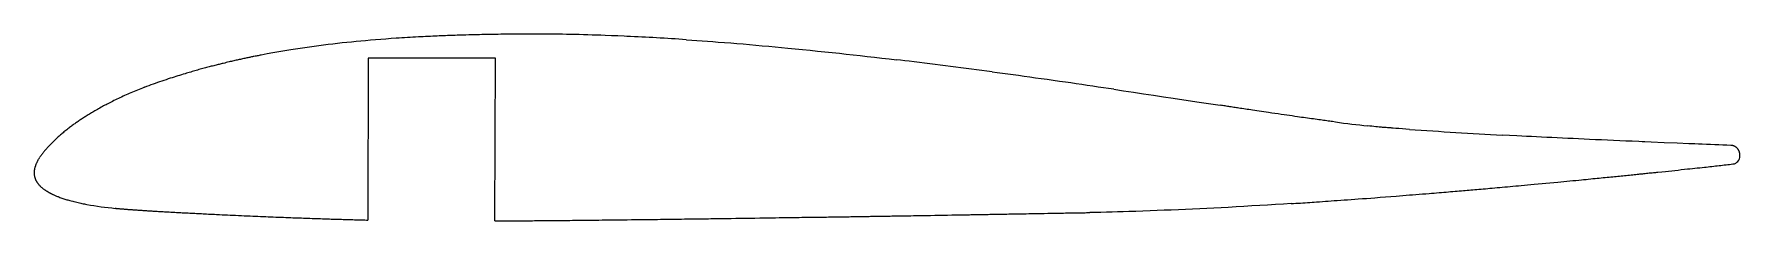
# Model space of a CAD drawing. Header units: millimetres. Extents: x 111 to 319, y 155 to 178.
import ezdxf

# ---------------------------------------------------------------- set-up
doc = ezdxf.new("R2010")
doc.units = ezdxf.units.MM
doc.layers.add('Geometries', color=7, linetype='Continuous', true_color=0xffffff)

msp = doc.modelspace()

# ---------------------------------------------------------------- linework, layer by layer
at = {"layer": 'Geometries', "linetype": 'Continuous', "lineweight": 13}
for p, q in [((183.24, 177.64), (182.92, 177.66)), ((151.65, 174.96), (151.59, 155.19)), ((167.18, 174.96), (151.65, 174.96)), ((167.12, 155.08), (167.18, 174.96)), ((242.68, 171.17), (240.8, 171.45)), ((269.78, 167.17), (269.42, 167.22)), ((275.13, 166.56), (275.12, 166.56)), ((275.4, 166.53), (275.13, 166.56)), ((278.8, 166.27), (277.49, 166.36)), ((291.92, 165.48), (290.13, 165.57))]:
    msp.add_line(p, q, dxfattribs=at)
at = {"layer": 'Geometries', "linetype": 'Continuous', "lineweight": 13, "flags": 128}
for points in [[(155.08, 177.4), (154.44, 177.36), (153.8, 177.31), (153.18, 177.27), (152.55, 177.22), (151.93, 177.16), (151.32, 177.11)], [(180.6, 177.75), (180.06, 177.77), (179.53, 177.79), (179, 177.8), (178.46, 177.82), (177.93, 177.83), (177.4, 177.85), (176.86, 177.86), (176.37, 177.87), (175.88, 177.88), (175.39, 177.89), (174.89, 177.9), (174.4, 177.9), (173.91, 177.91), (173.48, 177.91), (173.05, 177.91), (172.63, 177.92), (172.2, 177.92), (171.77, 177.92), (171.34, 177.92), (170.9, 177.92), (170.51, 177.91), (170.11, 177.91), (169.71, 177.91), (169.31, 177.91), (168.91, 177.9), (168.5, 177.9), (168.17, 177.89), (167.83, 177.89), (167.5, 177.88), (167.16, 177.88), (166.82, 177.87), (166.48, 177.87), (166.14, 177.86), (165.83, 177.86), (165.53, 177.85), (165.22, 177.84), (164.91, 177.84), (164.61, 177.83), (164.3, 177.82), (163.94, 177.81), (163.58, 177.8), (163.22, 177.79), (162.86, 177.78), (162.5, 177.77), (162.27, 177.76), (162.03, 177.75), (161.8, 177.74), (161.56, 177.74), (161.33, 177.73), (161.09, 177.72), (160.83, 177.71), (160.57, 177.7), (160.31, 177.69), (160.05, 177.68), (159.78, 177.66), (159.52, 177.65), (159.25, 177.64), (158.96, 177.63), (158.66, 177.61), (158.37, 177.6), (158.07, 177.58), (157.77, 177.57), (157.44, 177.55), (157.1, 177.53), (156.77, 177.51), (156.43, 177.49), (156.1, 177.47), (155.76, 177.45), (155.42, 177.43), (155.08, 177.4)], [(182.92, 177.66), (182.14, 177.69), (181.36, 177.72), (180.6, 177.75)], [(190.5, 177.23), (191.15, 177.19), (191.79, 177.15), (192.44, 177.1), (193.09, 177.05), (193.74, 177), (194.38, 176.95), (195.15, 176.89), (195.91, 176.83), (196.67, 176.77), (197.44, 176.71), (198.21, 176.64), (198.99, 176.57), (199.77, 176.5), (200.55, 176.43), (201.33, 176.36), (202.1, 176.29), (202.88, 176.21), (203.79, 176.13), (204.7, 176.04), (205.6, 175.94), (206.51, 175.85), (207.42, 175.76), (208.32, 175.66), (209.18, 175.57), (210.03, 175.48), (210.88, 175.38), (211.74, 175.29), (212.59, 175.19), (213.48, 175.09), (214.36, 174.99), (215.25, 174.88), (216.14, 174.78)], [(138.58, 175.35), (138.46, 175.33), (138.33, 175.31), (138.21, 175.28), (138.08, 175.26), (137.96, 175.23), (137.83, 175.21), (137.7, 175.18), (137.6, 175.16), (137.5, 175.14), (137.39, 175.12), (137.29, 175.09), (137.18, 175.07), (137.07, 175.05), (136.96, 175.03), (136.83, 175), (136.7, 174.97), (136.57, 174.94), (136.44, 174.92), (136.31, 174.89), (136.17, 174.86), (136.04, 174.83), (135.91, 174.8), (135.78, 174.77), (135.65, 174.74), (135.52, 174.71), (135.37, 174.68), (135.23, 174.65), (135.09, 174.61), (134.94, 174.58), (134.79, 174.55), (134.65, 174.51), (134.47, 174.47), (134.3, 174.43), (134.12, 174.38), (133.94, 174.34), (133.82, 174.31), (133.7, 174.28), (133.58, 174.25), (133.46, 174.22), (133.34, 174.19), (133.22, 174.16), (133.07, 174.13), (132.93, 174.09), (132.78, 174.05), (132.63, 174.01), (132.49, 173.98), (132.35, 173.94), (132.21, 173.9), (132.07, 173.86), (131.92, 173.83), (131.78, 173.79), (131.63, 173.75), (131.47, 173.7), (131.31, 173.66), (131.14, 173.61), (130.98, 173.57), (130.81, 173.52), (130.65, 173.47), (130.48, 173.43), (130.31, 173.38), (130.14, 173.33), (129.97, 173.28), (129.8, 173.23), (129.63, 173.18), (129.46, 173.13), (129.29, 173.08), (129.07, 173.01), (128.84, 172.94), (128.62, 172.87), (128.39, 172.8), (128.17, 172.73), (127.94, 172.66), (127.71, 172.59), (127.46, 172.51), (127.21, 172.43), (126.96, 172.34), (126.7, 172.26), (126.45, 172.18)], [(142.18, 175.99), (141.45, 175.87), (140.73, 175.75), (140.01, 175.62), (139.29, 175.49), (138.58, 175.35)], [(217.69, 174.59), (217.17, 174.65), (216.66, 174.71), (216.14, 174.78)], [(233.81, 172.46), (233.12, 172.55), (232.43, 172.65), (231.75, 172.75), (231.07, 172.84), (230.4, 172.93), (229.75, 173.02), (229.1, 173.11), (228.46, 173.2), (227.83, 173.28)], [(124.31, 171.41), (124.1, 171.32), (123.89, 171.24), (123.68, 171.16), (123.47, 171.07), (123.27, 170.99), (123.07, 170.91), (122.87, 170.82), (122.67, 170.74), (122.47, 170.65), (122.28, 170.57), (122.09, 170.48), (121.9, 170.4), (121.71, 170.31), (121.52, 170.22), (121.33, 170.14), (121.14, 170.05), (120.96, 169.96), (120.77, 169.87), (120.59, 169.78), (120.41, 169.69), (120.25, 169.61), (120.09, 169.53), (119.94, 169.45), (119.79, 169.37), (119.63, 169.29), (119.48, 169.21), (119.33, 169.13), (119.19, 169.05), (119.03, 168.97), (118.88, 168.88), (118.73, 168.8), (118.58, 168.71), (118.43, 168.63), (118.28, 168.54), (118.15, 168.46), (118.01, 168.38), (117.87, 168.3), (117.74, 168.22), (117.61, 168.14), (117.47, 168.06), (117.34, 167.98), (117.22, 167.9), (117.1, 167.82), (116.99, 167.75), (116.88, 167.68), (116.76, 167.6), (116.65, 167.53), (116.55, 167.46), (116.44, 167.39), (116.33, 167.32), (116.23, 167.24), (116.12, 167.17), (116.02, 167.1), (115.92, 167.03), (115.82, 166.96), (115.72, 166.89), (115.61, 166.81), (115.51, 166.73), (115.4, 166.65), (115.3, 166.58), (115.19, 166.5), (115.08, 166.41), (114.96, 166.32), (114.84, 166.23), (114.73, 166.14), (114.61, 166.04), (114.5, 165.95), (114.39, 165.86), (114.29, 165.78), (114.19, 165.69), (114.09, 165.6), (113.99, 165.52), (113.89, 165.43), (113.79, 165.35), (113.7, 165.26), (113.61, 165.18), (113.51, 165.09), (113.42, 165.01), (113.33, 164.92), (113.24, 164.84), (113.16, 164.76), (113.08, 164.68), (113, 164.6), (112.92, 164.52), (112.85, 164.44), (112.77, 164.36), (112.69, 164.27), (112.61, 164.19), (112.53, 164.11), (112.46, 164.02), (112.39, 163.94), (112.32, 163.86), (112.25, 163.78), (112.19, 163.71), (112.12, 163.63), (112.06, 163.55), (112, 163.47), (111.94, 163.4), (111.88, 163.32), (111.82, 163.24), (111.77, 163.17), (111.71, 163.09), (111.66, 163.02), (111.61, 162.94), (111.56, 162.87)], [(240.8, 171.45), (240.12, 171.55), (239.45, 171.65), (238.78, 171.74), (238.12, 171.84), (237.46, 171.94), (236.81, 172.03), (236.05, 172.14), (235.29, 172.25), (234.55, 172.35), (233.81, 172.46)], [(242.68, 171.17), (243.89, 170.99), (245.11, 170.81), (246.32, 170.63), (247.53, 170.45), (248.75, 170.26), (249.96, 170.08), (252.83, 169.65), (255.69, 169.21)], [(269.42, 167.22), (269.24, 167.24), (269.06, 167.27), (268.88, 167.29), (268.69, 167.32), (268.51, 167.34), (268.32, 167.37), (268.13, 167.39), (267.93, 167.42), (267.72, 167.45), (267.51, 167.48), (267.29, 167.51), (267.08, 167.54), (266.84, 167.57), (266.6, 167.6), (266.36, 167.64), (266.12, 167.67), (265.87, 167.71), (265.63, 167.74), (265.38, 167.78), (265.14, 167.81), (264.81, 167.86), (264.48, 167.91), (264.15, 167.95), (263.81, 168), (263.48, 168.05), (263.15, 168.1), (262.76, 168.16), (262.37, 168.21), (261.98, 168.27), (261.59, 168.33), (261.3, 168.37), (261.02, 168.41), (260.74, 168.46), (260.46, 168.5), (260.18, 168.54), (259.91, 168.58), (259.63, 168.62), (259.42, 168.65), (259.2, 168.69), (258.99, 168.72), (258.78, 168.75), (258.56, 168.78), (258.35, 168.81), (258.15, 168.84), (257.98, 168.87), (257.82, 168.89), (257.66, 168.92), (257.5, 168.94), (257.34, 168.96), (257.19, 168.99), (257.04, 169.01), (256.88, 169.03), (256.73, 169.06), (256.58, 169.08), (256.43, 169.1), (256.28, 169.13), (256.13, 169.15), (255.98, 169.17), (255.83, 169.19), (255.69, 169.21)], [(275.12, 166.56), (274.91, 166.58), (274.68, 166.6), (274.45, 166.62), (274.21, 166.65), (273.97, 166.67), (273.72, 166.7)], [(277.49, 166.36), (277.15, 166.39), (276.82, 166.42), (276.74, 166.42), (276.65, 166.43), (276.55, 166.44), (276.45, 166.45), (276.36, 166.45), (276.26, 166.46), (276.1, 166.47), (275.94, 166.49), (275.8, 166.5), (275.66, 166.51), (275.52, 166.52), (275.4, 166.53)], [(318.03, 164.32), (317.56, 164.34), (317.07, 164.36), (316.58, 164.37), (316.09, 164.39), (315.58, 164.41), (315.07, 164.43), (314.56, 164.45), (314.11, 164.47), (313.65, 164.49), (313.55, 164.49), (313.44, 164.5), (313.34, 164.5), (313.24, 164.51), (313.13, 164.51), (313.03, 164.52), (312.92, 164.52), (311.51, 164.58), (309.92, 164.64), (308.33, 164.71), (307.55, 164.74), (307.36, 164.75), (307.28, 164.76), (307.26, 164.76), (307.24, 164.76), (307.23, 164.76), (307.2, 164.76), (306.81, 164.78), (306.01, 164.81), (305.22, 164.84), (304.47, 164.88), (303.72, 164.91), (302.98, 164.94), (302.24, 164.98), (301.51, 165.01), (300.79, 165.04), (300.12, 165.08), (299.45, 165.11), (298.79, 165.14), (298.13, 165.17), (297.48, 165.2), (296.83, 165.23), (296.19, 165.26), (295.56, 165.29), (294.93, 165.33), (294.31, 165.36), (293.7, 165.39), (293.1, 165.42), (292.51, 165.45), (291.92, 165.48)], [(111.31, 162.46), (111.36, 162.54), (111.4, 162.62), (111.45, 162.71), (111.5, 162.79), (111.56, 162.87)], [(319.15, 163), (319.15, 163.01), (319.15, 163.02), (319.15, 163.04), (319.15, 163.05), (319.15, 163.06), (319.15, 163.07), (319.15, 163.08), (319.15, 163.1), (319.15, 163.11), (319.15, 163.13), (319.14, 163.14), (319.14, 163.16), (319.14, 163.18), (319.14, 163.19), (319.14, 163.21), (319.14, 163.23), (319.14, 163.25), (319.14, 163.28), (319.14, 163.3), (319.13, 163.32), (319.13, 163.34), (319.13, 163.37), (319.12, 163.39), (319.12, 163.41), (319.11, 163.44), (319.1, 163.46), (319.1, 163.49), (319.09, 163.52), (319.07, 163.56), (319.06, 163.59), (319.05, 163.62), (319.04, 163.65), (319.02, 163.68), (319.01, 163.7), (318.99, 163.73), (318.98, 163.76), (318.96, 163.79), (318.94, 163.81), (318.92, 163.84), (318.9, 163.87), (318.88, 163.9), (318.86, 163.92), (318.84, 163.95), (318.81, 163.98), (318.78, 164), (318.76, 164.03), (318.72, 164.05), (318.69, 164.08), (318.66, 164.1), (318.63, 164.13), (318.59, 164.15), (318.56, 164.17), (318.52, 164.19), (318.48, 164.21), (318.45, 164.22), (318.41, 164.24), (318.37, 164.25), (318.34, 164.26), (318.31, 164.27), (318.27, 164.28), (318.24, 164.29), (318.2, 164.3), (318.17, 164.3), (318.14, 164.31), (318.1, 164.31), (318.07, 164.32), (318.03, 164.32)], [(110.93, 161.56), (110.91, 161.5), (110.9, 161.45), (110.89, 161.39), (110.88, 161.33), (110.87, 161.27), (110.86, 161.21), (110.86, 161.15), (110.85, 161.1), (110.85, 161.04), (110.85, 160.99), (110.85, 160.93), (110.85, 160.88), (110.86, 160.82), (110.86, 160.77), (110.87, 160.72), (110.87, 160.66), (110.88, 160.61), (110.89, 160.56), (110.9, 160.51), (110.91, 160.46), (110.92, 160.42), (110.93, 160.38), (110.95, 160.34), (110.96, 160.3), (110.98, 160.26), (110.99, 160.23), (111.01, 160.19), (111.02, 160.15), (111.04, 160.11), (111.06, 160.07), (111.08, 160.03), (111.1, 160), (111.11, 159.96), (111.13, 159.93), (111.15, 159.9), (111.17, 159.86), (111.19, 159.83), (111.22, 159.79), (111.24, 159.76), (111.27, 159.72), (111.29, 159.69), (111.32, 159.65), (111.35, 159.61), (111.38, 159.58), (111.41, 159.54), (111.44, 159.51), (111.47, 159.47), (111.5, 159.44), (111.54, 159.39), (111.59, 159.35), (111.63, 159.3), (111.68, 159.26), (111.72, 159.22), (111.79, 159.17), (111.85, 159.11), (111.91, 159.06), (111.97, 159.02), (112.02, 158.97), (112.08, 158.93), (112.14, 158.89), (112.19, 158.85), (112.25, 158.82), (112.3, 158.78), (112.34, 158.75), (112.39, 158.72), (112.44, 158.7), (112.48, 158.67), (112.53, 158.64), (112.57, 158.62), (112.61, 158.59), (112.65, 158.57), (112.69, 158.55), (112.72, 158.53), (112.76, 158.51), (112.8, 158.49), (112.84, 158.47), (112.89, 158.44), (112.93, 158.42), (112.98, 158.4), (113.02, 158.38), (113.07, 158.35), (113.12, 158.33), (113.16, 158.31), (113.25, 158.27), (113.33, 158.23), (113.42, 158.19), (113.51, 158.15), (113.6, 158.12), (113.69, 158.08), (113.78, 158.05), (113.87, 158.01), (113.99, 157.96), (114.11, 157.92), (114.24, 157.88), (114.36, 157.83), (114.49, 157.79), (114.62, 157.75), (114.74, 157.71), (114.86, 157.67), (114.98, 157.64), (115.1, 157.6), (115.23, 157.57), (115.39, 157.52), (115.56, 157.48), (115.72, 157.44), (115.89, 157.4), (116.06, 157.36), (116.22, 157.32), (116.39, 157.28), (116.54, 157.25), (116.69, 157.21), (116.84, 157.18), (116.99, 157.15), (117.14, 157.13), (117.29, 157.1)], [(111.31, 162.46), (111.28, 162.4), (111.24, 162.34), (111.21, 162.28), (111.18, 162.22), (111.15, 162.15), (111.12, 162.09), (111.09, 162.03), (111.06, 161.96), (111.04, 161.9), (111.02, 161.85), (111, 161.79), (110.98, 161.73), (110.96, 161.69), (110.95, 161.65), (110.94, 161.6), (110.93, 161.56)], [(264.37, 157.2), (264.65, 157.22), (264.93, 157.24), (265.22, 157.25), (265.5, 157.27), (265.79, 157.29), (266.08, 157.31), (266.35, 157.33), (266.63, 157.35), (266.9, 157.37), (267.18, 157.39), (267.46, 157.41), (267.81, 157.43), (268.17, 157.45), (268.53, 157.48), (268.89, 157.51), (269.25, 157.53), (269.61, 157.56), (269.97, 157.58), (270.4, 157.61), (270.82, 157.64), (271.25, 157.67), (271.68, 157.71), (272.11, 157.74), (272.54, 157.77), (273.05, 157.81), (273.56, 157.84), (274.07, 157.88), (274.58, 157.92), (275.23, 157.97), (275.87, 158.02), (276.52, 158.07), (277.17, 158.12), (277.58, 158.15), (277.98, 158.18), (278.39, 158.22), (278.79, 158.25), (279.19, 158.28), (279.59, 158.31), (279.99, 158.34), (280.39, 158.38), (280.79, 158.41), (281.19, 158.44), (281.5, 158.47), (281.81, 158.49), (282.12, 158.52), (282.42, 158.54), (282.73, 158.57), (283.01, 158.59), (283.28, 158.61), (283.56, 158.64), (283.83, 158.66), (284.1, 158.68), (284.37, 158.7), (284.63, 158.73), (284.89, 158.75), (285.16, 158.77), (285.39, 158.79), (285.62, 158.81), (285.85, 158.83), (286.08, 158.85), (286.31, 158.87), (286.54, 158.89), (286.77, 158.91), (287.01, 158.93), (287.27, 158.95), (287.54, 158.98), (287.81, 159), (288.09, 159.02), (288.36, 159.05), (288.63, 159.07), (288.91, 159.1), (289.21, 159.12), (289.52, 159.15), (289.82, 159.18), (290.13, 159.21), (290.44, 159.23), (290.77, 159.26), (291.1, 159.29), (291.43, 159.32), (291.77, 159.35), (292.1, 159.38), (292.44, 159.41), (292.84, 159.45), (293.23, 159.49), (293.63, 159.52), (294.04, 159.56), (294.51, 159.61), (294.99, 159.65), (295.47, 159.7), (295.95, 159.74), (296.43, 159.79), (296.91, 159.83), (297.28, 159.87), (297.66, 159.9), (298.03, 159.94), (298.4, 159.97), (298.77, 160.01), (299.13, 160.04), (299.5, 160.08), (299.79, 160.11), (300.07, 160.13), (300.36, 160.16), (300.64, 160.19), (300.93, 160.22), (301.21, 160.25), (301.49, 160.27), (301.73, 160.3), (301.98, 160.32), (302.22, 160.34), (302.46, 160.37), (302.7, 160.39), (302.94, 160.42), (303.18, 160.44), (303.41, 160.46), (303.62, 160.48), (303.83, 160.51), (304.04, 160.53), (304.25, 160.55), (304.46, 160.57), (304.66, 160.59), (304.87, 160.61), (305.07, 160.63), (305.27, 160.65), (305.47, 160.67), (305.67, 160.69), (305.86, 160.71), (306.06, 160.73), (306.25, 160.75), (306.44, 160.77), (306.62, 160.79), (306.79, 160.8), (306.95, 160.82), (307.12, 160.84), (307.28, 160.85), (307.44, 160.87), (307.6, 160.89), (307.76, 160.9), (307.92, 160.92), (308.09, 160.94), (308.26, 160.96), (308.44, 160.97), (308.6, 160.99), (308.74, 161), (308.87, 161.02), (309, 161.03), (309.13, 161.04), (309.6, 161.09), (310.06, 161.14), (310.45, 161.18), (310.83, 161.22), (311.22, 161.26), (311.6, 161.3), (311.99, 161.35), (312.37, 161.39), (312.75, 161.43), (313.05, 161.46), (313.35, 161.49), (313.65, 161.52), (313.94, 161.55), (314.24, 161.59), (314.53, 161.62), (314.82, 161.65), (315.05, 161.67), (315.28, 161.7), (315.5, 161.72), (315.73, 161.75), (315.95, 161.77), (316.17, 161.8), (316.39, 161.82), (316.6, 161.85), (316.82, 161.87), (317.03, 161.89), (317.25, 161.92), (317.47, 161.94), (317.68, 161.97), (317.89, 161.99), (318.1, 162.01), (318.31, 162.04)], [(120.75, 156.62), (120.82, 156.62), (120.88, 156.61), (120.97, 156.6), (121.05, 156.6), (121.13, 156.59), (121.22, 156.58), (121.3, 156.57), (121.38, 156.57), (121.44, 156.56), (121.5, 156.56), (121.56, 156.55), (121.62, 156.55), (121.69, 156.54), (121.75, 156.54), (121.83, 156.53), (121.91, 156.52), (121.99, 156.52), (122.07, 156.51), (122.16, 156.5), (122.23, 156.5), (122.29, 156.49), (122.36, 156.49), (122.43, 156.48), (122.5, 156.48), (122.58, 156.47), (122.66, 156.47), (122.74, 156.46), (122.82, 156.46), (122.91, 156.45), (122.99, 156.44), (123.07, 156.44), (123.15, 156.43), (123.24, 156.43), (123.32, 156.42), (123.41, 156.42), (123.5, 156.41), (123.6, 156.4), (123.7, 156.4), (123.8, 156.39), (123.9, 156.38), (124, 156.38), (124.11, 156.37), (124.21, 156.36), (124.33, 156.36), (124.46, 156.35), (124.58, 156.34), (124.71, 156.33), (124.83, 156.32), (124.96, 156.32), (125.09, 156.31), (125.22, 156.3), (125.35, 156.29), (125.48, 156.28), (125.62, 156.28), (125.76, 156.27), (125.89, 156.26), (126.03, 156.25), (126.18, 156.24), (126.32, 156.23), (126.46, 156.23), (126.61, 156.22), (126.76, 156.21), (126.91, 156.2), (127.05, 156.19), (127.21, 156.18), (127.36, 156.18), (127.53, 156.17), (127.7, 156.16), (127.87, 156.15), (128.04, 156.14), (128.22, 156.13), (128.39, 156.12), (128.57, 156.11), (128.75, 156.1), (128.94, 156.09), (129.12, 156.08), (129.3, 156.07), (129.49, 156.06), (129.68, 156.05), (129.87, 156.04), (130.07, 156.03), (130.27, 156.02), (130.47, 156.01), (130.68, 156), (130.88, 155.99), (131.09, 155.98), (131.29, 155.97), (131.5, 155.96), (131.71, 155.94), (131.92, 155.93), (132.13, 155.92), (132.38, 155.91), (132.63, 155.9), (132.88, 155.89), (133.14, 155.87), (133.47, 155.86), (133.8, 155.84), (134.13, 155.83), (134.46, 155.81), (134.79, 155.8), (135.12, 155.78), (135.45, 155.77), (135.81, 155.75), (136.17, 155.73), (136.52, 155.72), (136.88, 155.7), (137.24, 155.69), (137.56, 155.67), (137.88, 155.66), (138.19, 155.65), (138.51, 155.63), (138.83, 155.62), (139.14, 155.61), (139.44, 155.59), (139.75, 155.58), (140.06, 155.57), (140.37, 155.56), (140.67, 155.54), (140.98, 155.53), (141.29, 155.52), (141.59, 155.51), (141.9, 155.5), (142.2, 155.48), (142.46, 155.47), (142.72, 155.47), (142.98, 155.46), (143.24, 155.45), (143.5, 155.44), (143.75, 155.43), (144.01, 155.42), (144.26, 155.41), (144.53, 155.4), (144.79, 155.39), (145.05, 155.38), (145.31, 155.37), (145.57, 155.36), (145.83, 155.36), (146.05, 155.35), (146.27, 155.34), (146.48, 155.33), (146.7, 155.33), (146.91, 155.32), (147.12, 155.31), (147.33, 155.31), (147.54, 155.3), (147.74, 155.3), (147.95, 155.29), (148.16, 155.28), (148.37, 155.28), (148.57, 155.27), (148.77, 155.26), (148.98, 155.26), (149.18, 155.25), (149.38, 155.25), (149.58, 155.24), (149.78, 155.24), (149.97, 155.23), (150.17, 155.23), (150.36, 155.22), (150.55, 155.22), (150.73, 155.21), (150.9, 155.21), (151.08, 155.2), (151.25, 155.2), (151.42, 155.19), (151.59, 155.19)], [(264.37, 157.2), (263.4, 157.14), (262.44, 157.08), (261.47, 157.02), (260.51, 156.96), (259.55, 156.91), (258.58, 156.85), (257.62, 156.8), (256.65, 156.74), (255.79, 156.7), (254.92, 156.65), (254.06, 156.61), (253.19, 156.57), (252.32, 156.53), (251.46, 156.49), (250.59, 156.45), (249.72, 156.41), (248.86, 156.38), (247.99, 156.34), (247.12, 156.31), (246.26, 156.28), (245.39, 156.25), (244.52, 156.22), (243.84, 156.2), (243.16, 156.18), (242.48, 156.16), (241.8, 156.15), (241.12, 156.13), (240.44, 156.12), (239.76, 156.1)], [(167.12, 155.08), (167.3, 155.08), (167.48, 155.08), (167.66, 155.08), (167.85, 155.09), (168.03, 155.09), (168.22, 155.09), (168.41, 155.09), (168.62, 155.09), (168.83, 155.09), (169.04, 155.09), (169.26, 155.1), (169.47, 155.1), (169.69, 155.1), (169.91, 155.1), (170.13, 155.1), (170.35, 155.1), (170.58, 155.1), (170.8, 155.11), (171.02, 155.11), (171.25, 155.11), (171.47, 155.11), (171.7, 155.11), (171.94, 155.12), (172.17, 155.12), (172.4, 155.12), (172.64, 155.12), (172.87, 155.12), (173.11, 155.13), (173.34, 155.13), (173.58, 155.13), (173.87, 155.13), (174.15, 155.13), (174.44, 155.14), (174.73, 155.14), (175.02, 155.14), (175.31, 155.15), (175.63, 155.15), (175.95, 155.15), (176.27, 155.15), (176.6, 155.16), (176.92, 155.16), (177.25, 155.16), (177.58, 155.17), (177.94, 155.17), (178.3, 155.18), (178.67, 155.18), (179.03, 155.18), (179.4, 155.19), (179.81, 155.19), (180.23, 155.2), (180.64, 155.2), (181.06, 155.2), (181.47, 155.21), (181.89, 155.21), (182.31, 155.22), (182.72, 155.22), (183.26, 155.23), (183.79, 155.24), (184.32, 155.24), (184.86, 155.25), (185.39, 155.26), (185.92, 155.26), (186.45, 155.27), (186.98, 155.27), (187.36, 155.28), (187.73, 155.28), (188.1, 155.29), (188.47, 155.29), (188.84, 155.3), (189.2, 155.3), (189.56, 155.31), (189.92, 155.31), (190.28, 155.32), (190.58, 155.32), (190.88, 155.32), (191.18, 155.33), (191.48, 155.33), (191.78, 155.34), (192.08, 155.34), (192.36, 155.34), (192.64, 155.35), (192.91, 155.35), (193.19, 155.35), (193.47, 155.36), (193.88, 155.36), (194.29, 155.37), (194.71, 155.38), (195.13, 155.38), (195.54, 155.39), (195.96, 155.39), (196.54, 155.4), (197.13, 155.41), (197.71, 155.42), (198.29, 155.43), (198.88, 155.43), (199.46, 155.44), (200.04, 155.45), (200.49, 155.46), (200.94, 155.46), (201.38, 155.47), (201.83, 155.48), (202.18, 155.48), (202.52, 155.49), (202.87, 155.49), (203.22, 155.5), (203.57, 155.5), (203.92, 155.51), (204.26, 155.51), (204.61, 155.52), (204.96, 155.52), (205.23, 155.53), (205.49, 155.53), (205.76, 155.53), (206.03, 155.54), (206.29, 155.54), (206.56, 155.55), (206.82, 155.55), (207.08, 155.55), (207.34, 155.56), (207.6, 155.56), (207.86, 155.57), (208.11, 155.57), (208.36, 155.57), (208.61, 155.58), (208.83, 155.58), (209.06, 155.58), (209.29, 155.59), (209.51, 155.59), (209.73, 155.59), (209.96, 155.6), (210.18, 155.6), (210.38, 155.6), (210.57, 155.61), (210.77, 155.61), (210.97, 155.61), (211.16, 155.62), (211.36, 155.62), (211.52, 155.62), (211.69, 155.62), (211.85, 155.63), (212.01, 155.63), (212.17, 155.63), (212.33, 155.63), (212.49, 155.64), (212.66, 155.64), (212.83, 155.64), (213, 155.65), (213.17, 155.65), (213.34, 155.65), (213.53, 155.65), (213.71, 155.66), (213.9, 155.66), (214.08, 155.66), (214.27, 155.67), (214.46, 155.67), (214.69, 155.67), (214.91, 155.68), (215.14, 155.68), (215.37, 155.68), (215.6, 155.69), (215.84, 155.69), (216.07, 155.69), (216.31, 155.7), (216.55, 155.7), (216.79, 155.71), (217.03, 155.71), (217.33, 155.71), (217.63, 155.72), (217.93, 155.72), (218.24, 155.73), (218.54, 155.73), (218.85, 155.74), (219.21, 155.75), (219.58, 155.75), (219.94, 155.76), (220.31, 155.76), (220.83, 155.77), (221.35, 155.78), (221.88, 155.79), (222.4, 155.8), (222.93, 155.81), (223.34, 155.81), (223.75, 155.82), (223.88, 155.82), (224.01, 155.83), (224.14, 155.83), (224.27, 155.83), (224.4, 155.83), (224.53, 155.83), (224.67, 155.84), (224.81, 155.84), (224.94, 155.84), (225.08, 155.84), (225.22, 155.85), (225.36, 155.85), (225.5, 155.85), (225.65, 155.85), (225.79, 155.86), (225.94, 155.86), (226.09, 155.86), (226.24, 155.86), (226.39, 155.87), (226.54, 155.87), (226.7, 155.87), (226.85, 155.87), (227, 155.88), (227.19, 155.88), (227.37, 155.88), (227.56, 155.89), (227.75, 155.89), (227.94, 155.89), (228.14, 155.9), (228.31, 155.9), (228.49, 155.9), (228.67, 155.9), (228.85, 155.91), (229.03, 155.91), (229.21, 155.91), (229.43, 155.92), (229.65, 155.92), (229.86, 155.93), (230.08, 155.93), (230.31, 155.93), (230.54, 155.94), (230.76, 155.94), (230.99, 155.95), (231.22, 155.95), (231.45, 155.95), (231.69, 155.96), (232.01, 155.96), (232.34, 155.97), (232.67, 155.97), (233, 155.98), (233.33, 155.99), (233.76, 155.99), (234.2, 156), (234.63, 156.01), (234.96, 156.02), (235.3, 156.02), (235.63, 156.03), (235.96, 156.03), (236.29, 156.04), (236.54, 156.04), (236.8, 156.05), (237.06, 156.05), (237.31, 156.06), (237.57, 156.06), (237.78, 156.07), (237.99, 156.07), (238.19, 156.07), (238.4, 156.08), (238.61, 156.08), (238.81, 156.09), (239, 156.09), (239.19, 156.09), (239.38, 156.1), (239.57, 156.1), (239.76, 156.1)]]:
    msp.add_lwpolyline(points, dxfattribs=at)
at = {"layer": 'Geometries', "linetype": 'Continuous', "lineweight": 13}
for centre, radius, start, end in [((163.1, 43.33), 134.3, 95.0292, 98.9575), ((167.93, -158.32), 336.31, 86.1532, 87.3909), ((121.66, -611.3), 791.74, 82.2935, 83.03308), ((144.62, 118.35), 56.81, 108.6574, 110.9487), ((291.31, 329.33), 163.58, 262.4376, 263.8261), ((324.1, 813.63), 648.94, 265.9977, 266.99938), ((318.2, 162.98), 0.945, 276.5548, 1.7439), ((124.58, 197.42), 40.98, 259.7551, 264.6499)]:
    msp.add_arc(centre, radius, start, end, dxfattribs=at)

doc.saveas('drawing.dxf')
